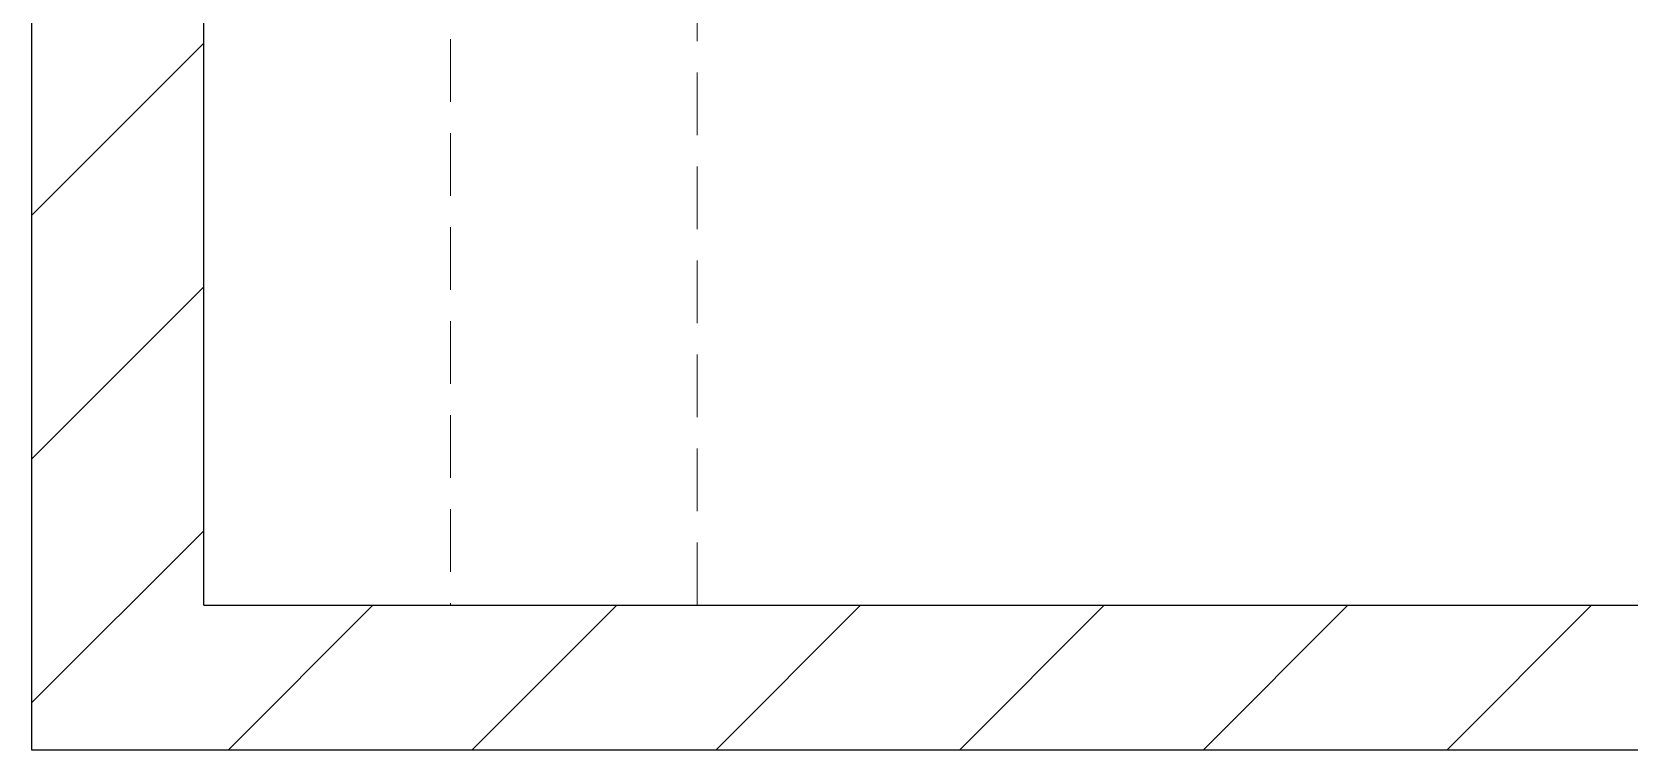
# Model space of a CAD drawing. Header units: millimetres. Extents: x 49 to 161, y 48 to 86.
# Drawn here: x 48.69 to 81.06, y 47.73 to 62.28 of the extents above; entities that cross this region are included whole.
import ezdxf

# ---------------------------------------------------------------- set-up
doc = ezdxf.new("R2010")
doc.units = ezdxf.units.MM
doc.linetypes.add('HIDDEN', pattern=[1.905, 1.27, -0.635])

msp = doc.modelspace()

# ---------------------------------------------------------------- hatches: boundary and pattern name
h = msp.add_hatch()
h.set_pattern_fill('ANSI31', color=256, scale=1.1)
h.paths.add_polyline_path([(160.714, 85.863), (48.692, 85.863), (48.692, 47.73), (160.714, 47.73)])
h.paths.add_polyline_path([(102.175, 80.663), (102.175, 82.663), (107.175, 82.663), (107.175, 80.663), (157.175, 80.663), (157.175, 50.663), (52.175, 50.663), (52.175, 80.663)], flags=16)

# ---------------------------------------------------------------- linework, layer by layer
at = {"color": 7, "linetype": 'Continuous', "lineweight": 25}
for q in [(52.175, 80.663), (157.175, 50.663)]:
    msp.add_line((52.175, 50.663), q, dxfattribs=at)
at = {"color": 7, "linetype": 'HIDDEN', "lineweight": 18}
for p, q in [((62.175, 50.663), (62.175, 70.132)), ((57.175, 69.757), (57.175, 50.663))]:
    msp.add_line(p, q, dxfattribs=at)
msp.add_lwpolyline([(48.692, 85.863), (160.714, 85.863), (160.714, 47.73), (48.692, 47.73)], close=True)

doc.saveas('drawing.dxf')
